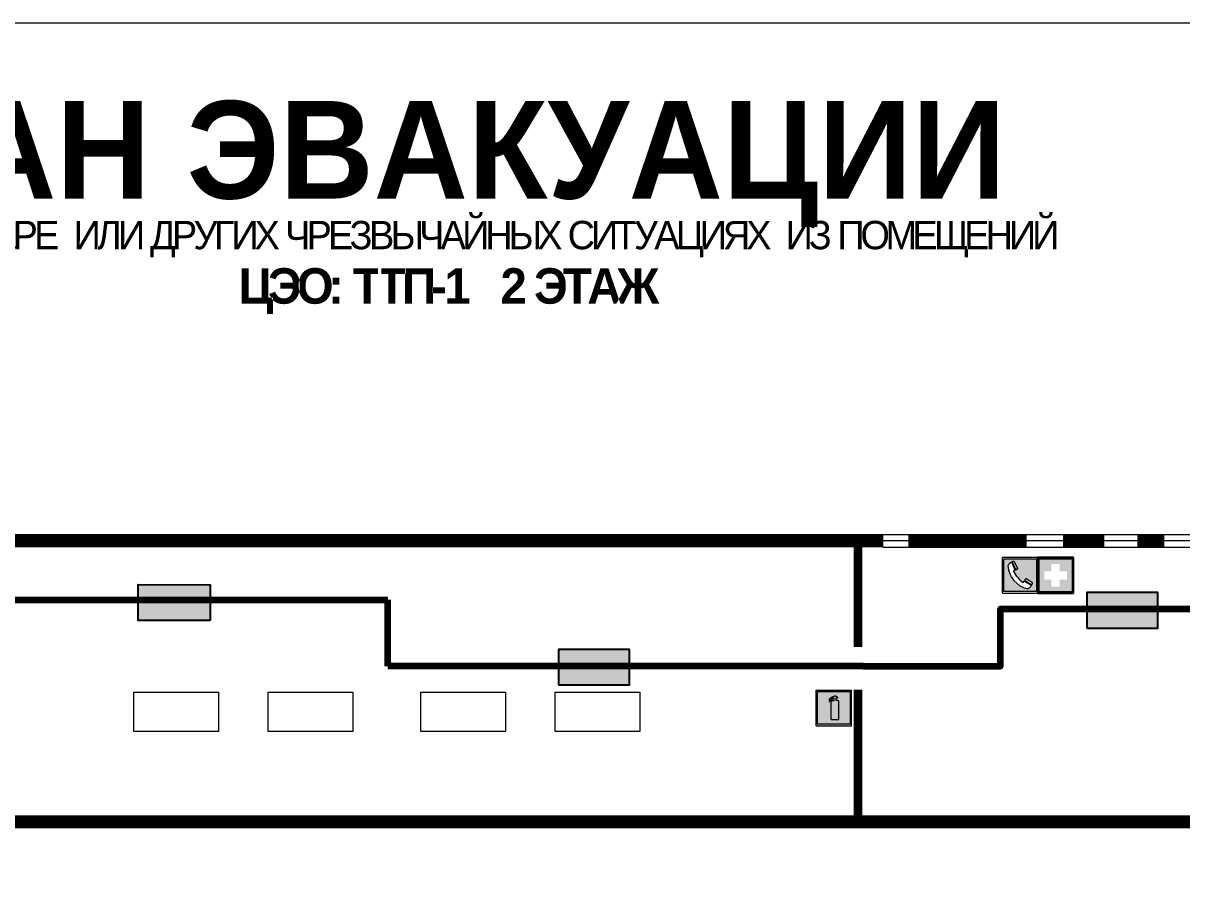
# Model space of a CAD drawing. Header units: millimetres. Extents: x 13114 to 67229, y 22859 to 38520.
# Drawn here: x 31865.7 to 32127, y 36544 to 36738.1 of the extents above; entities that cross this region are included whole.
import ezdxf

# ---------------------------------------------------------------- set-up
doc = ezdxf.new("R2010")
doc.units = ezdxf.units.MM
doc.layers.add('План_Штампы', color=7, linetype='Continuous')
doc.styles.add('обычный', font='arial.ttf')

# ---------------------------------------------------------------- blocks, each defined once
blk = doc.blocks.new('A$C32E8229D')
at = {"true_color": 0xffffff}
blk.add_hatch(color=7, dxfattribs=at).paths.add_polyline_path([(0, 0), (0, -8), (16, -8), (16, 0)])
h = blk.add_hatch(color=126)
h.paths.add_polyline_path([(0.2, -0.2), (15.8, -0.2), (15.8, -7.8), (0.2, -7.8)])
h.paths.add_polyline_path([(13.49, -2.05), (12.08, -2.05), (11.37, -2.63, 0.162397), (11.29, -2.84), (11.29, -3.63), (10.35, -3.63), (10.35, -4.05), (11.68, -4.05), (11.68, -3.48), (12.26, -4.28), (11.29, -5.1), (11.29, -6.78), (11.85, -6.78), (11.85, -5.44), (12.8, -4.64), (12.8, -5.94), (14.46, -5.94), (14.46, -5.39), (13.45, -5.39), (13.45, -3.97), (12.46, -2.59), (13.15, -2.59), (13.69, -3.34), (14.18, -3)], flags=16)
h.paths.add_polyline_path([(10.74, -1.82, 1), (11.8, -1.82, 1)], flags=16)
h.paths.add_polyline_path([(9.39, -3.59), (5.99, -3.59), (6.56, -3.03), (5.91, -3.03), (5.1, -3.83), (5.91, -4.64), (6.56, -4.64), (5.99, -4.09), (9.39, -4.09)], flags=16)
h.paths.add_polyline_path([(4.29, -1.08), (1.72, -1.08), (1.72, -6.6), (4.29, -6.6)], flags=16)
at = {"color": 126}
blk.add_lwpolyline([(16, -8), (0, -8), (0, 0), (16, 0)], close=True, dxfattribs=at)
blk = doc.blocks.new('A$C3AD82952')
at = {"true_color": 0xf5f5ff}
h = blk.add_hatch(color=7, dxfattribs=at)
h.dxf.hatch_style = 1
h.paths.add_polyline_path([(8.21, 8.73, 0.414214), (7.89, 9.05), (7.22, 9.05), (7.22, 9.92), (7.59, 9.92, 1), (7.57, 10.36), (7.22, 10.36), (7.22, 10.6), (6.43, 10.6), (6.43, 10.36), (6.01, 10.36), (4.74, 9.59), (4.74, 8.69), (4.98, 8.73), (4.98, 9.26), (6.12, 9.91), (6.43, 9.91), (6.43, 9.05), (5.76, 9.05, 0.414214), (5.44, 8.73), (5.44, 2.2), (8.21, 2.2)], flags=0)
h.paths.add_polyline_path([(12.8, 12.8), (0, 12.8), (0, 0), (12.8, 0)])
h.paths.add_polyline_path([(0.51, 12.29), (12.29, 12.29), (12.29, 0.51), (0.51, 0.51)], flags=16)
h.paths.add_polyline_path([(4.74, 9.59), (6.01, 10.36), (6.43, 10.36), (6.43, 10.6), (7.22, 10.6), (7.22, 10.36), (7.59, 10.36, -0.94586), (7.59, 9.92), (7.22, 9.92), (7.22, 9.05), (7.89, 9.05, -0.414214), (8.21, 8.73), (8.21, 2.2), (5.44, 2.2), (5.44, 8.73, -0.414214), (5.76, 9.05), (6.43, 9.05), (6.43, 9.91), (6.12, 9.91), (4.98, 9.26), (4.98, 8.73), (4.74, 8.69)], flags=0)
h = blk.add_hatch(color=242)
h.dxf.hatch_style = 1
h.paths.add_polyline_path([(12.29, 12.29), (0.51, 12.29), (0.51, 0.51), (12.29, 0.51)])
h.paths.add_polyline_path([(4.74, 8.69), (4.74, 9.59), (6.01, 10.36), (6.43, 10.36), (6.43, 10.6), (7.22, 10.6), (7.22, 10.36), (7.59, 10.36, -0.94586), (7.59, 9.92), (7.22, 9.92), (7.22, 9.05), (7.89, 9.05, -0.414214), (8.21, 8.73), (8.21, 2.2), (5.44, 2.2), (5.44, 8.73, -0.414214), (5.76, 9.05), (6.43, 9.05), (6.43, 9.91), (6.12, 9.91), (4.98, 9.26), (4.98, 8.73)], flags=16)
h = blk.add_hatch(color=7, dxfattribs=at)
h.dxf.hatch_style = 1
h.paths.add_polyline_path([(8.21, 8.73, 0.414214), (7.89, 9.05), (7.22, 9.05), (7.22, 9.92), (7.59, 9.92, 1), (7.57, 10.36), (7.22, 10.36), (7.22, 10.6), (6.43, 10.6), (6.43, 10.36), (6.01, 10.36), (4.74, 9.59), (4.74, 8.69), (4.98, 8.73), (4.98, 9.26), (6.12, 9.91), (6.43, 9.91), (6.43, 9.05), (5.76, 9.05, 0.414214), (5.44, 8.73), (5.44, 2.2), (8.21, 2.2)])
at = {"color": 242, "lineweight": 5}
for p, q in [((0, 0), (0, 12.8)), ((0, 12.8), (12.8, 12.8)), ((12.8, 0), (12.8, 12.8)), ((6.01, 10.36), (4.74, 9.59)), ((4.74, 9.59), (4.74, 8.69)), ((4.74, 8.69), (4.98, 8.73)), ((4.98, 9.26), (6.12, 9.91)), ((4.98, 8.73), (4.98, 9.26)), ((5.44, 2.2), (5.44, 8.73)), ((5.76, 9.05), (6.43, 9.05)), ((6.01, 10.36), (6.43, 10.36)), ((6.12, 9.91), (6.43, 9.91)), ((7.22, 10.6), (6.43, 10.6)), ((6.43, 10.6), (6.43, 10.36)), ((6.43, 9.91), (6.43, 9.05)), ((7.22, 10.36), (7.22, 10.6)), ((7.59, 10.36), (7.22, 10.36)), ((7.22, 9.05), (7.22, 9.92)), ((7.59, 9.92), (7.22, 9.92)), ((7.89, 9.05), (7.22, 9.05)), ((8.21, 2.2), (8.21, 8.73)), ((0, 0), (12.8, 0)), ((5.44, 2.2), (8.21, 2.2))]:
    blk.add_line(p, q, dxfattribs=at)
blk.add_lwpolyline([(0.51, 12.29), (12.29, 12.29), (12.29, 0.51), (0.51, 0.51)], close=True, dxfattribs=at)
for centre, radius, start, end in [((5.76, 8.73), 0.32, 90, 180), ((7.58, 10.14), 0.223, 273.1875, 86.8125), ((7.89, 8.73), 0.32, 0, 90)]:
    blk.add_arc(centre, radius, start, end, dxfattribs=at)
blk = doc.blocks.new('A$C456E1F9C')
at = {"lineweight": 5}
h = blk.add_hatch(color=242, dxfattribs=at)
h.paths.add_polyline_path([(0.51, -1.47), (0.51, -13.26), (12.29, -13.26), (12.29, -1.47)])
h.paths.add_polyline_path([(5.42, -4.95, -0.254479), (4.78, -5.4), (3.52, -2.53, -0.209735), (4.23, -2.4)], flags=16)
h.paths.add_polyline_path([(8.53, -8.6), (10.87, -10.17), (10.54, -10.76), (8.03, -9.13, -0.192251)], flags=16)
h.paths.add_polyline_path([(4.61, -5.49, 0.005518), (3.87, -5.72, 0.128647), (7.49, -10.01, 0.00809), (7.83, -9.33), (10.47, -10.97, -0.16736), (8.99, -12.25, -0.327862), (1.95, -3.95, -0.166952), (3.36, -2.62)], flags=16)
at = {"color": 242, "lineweight": 5}
for p, q in [((0, -13.77), (0, -0.97)), ((12.8, -0.97), (0, -0.97)), ((4.61, -5.49), (3.36, -2.62)), ((3.52, -2.53), (4.78, -5.4)), ((4.23, -2.4), (5.42, -4.95)), ((12.8, -13.77), (12.8, -0.97)), ((7.83, -9.33), (10.47, -10.97)), ((8.03, -9.13), (10.54, -10.76)), ((10.81, -10.12), (8.53, -8.6)), ((10.54, -10.76), (10.8, -10.3)), ((10.8, -10.3), (10.81, -10.12)), ((0, -13.77), (12.8, -13.77))]:
    blk.add_line(p, q, dxfattribs=at)
blk.add_lwpolyline([(0.51, -1.47), (12.29, -1.47), (12.29, -13.26), (0.51, -13.26)], close=True, dxfattribs=at)
for centre, radius, start, end in [((4.59, -5.34), 2.99, 114.2845, 152.1974), ((11.12, -3.31), 9.19, 183.9915, 256.6009), ((4.02, -3.27), 0.891, 76.3284, 123.7092), ((14.98, -39.1), 35.17, 107.1487, 108.4135), ((13.86, -0.94), 11.08, 205.5536, 234.8762), ((4.68, -4.59), 0.824, 276.9621, 334.0723), ((-13.31, 0.8), 23.44, 332.5487, 334.4027), ((8.94, -9.5), 0.989, 114.4092, 157.9388), ((7.87, -9.46), 3, 291.9291, 329.9329)]:
    blk.add_arc(centre, radius, start, end, dxfattribs=at)
blk = doc.blocks.new('A$C18900ED3')
h = blk.add_hatch(color=126)
h.paths.add_polyline_path([(-0.18, -0.18), (-7.02, -0.18), (-7.02, -7.02), (-0.18, -7.02)])
h.paths.add_polyline_path([(-5.89, -4.46), (-5.89, -2.77), (-4.46, -2.77), (-4.46, -1.31), (-2.77, -1.31), (-2.77, -2.77), (-1.33, -2.77), (-1.33, -4.46), (-2.77, -4.46), (-2.77, -5.89), (-4.46, -5.89), (-4.46, -4.46)], flags=16)
at = {"color": 126}
for p, q in [((-7.2, 0), (-7.2, -7.2)), ((0, 0), (-7.2, 0)), ((0, -7.2), (0, 0)), ((-7.02, -7.02), (-7.02, -0.18)), ((-7.02, -0.18), (-0.18, -0.18)), ((-0.18, -0.18), (-0.18, -7.02)), ((-0.18, -7.02), (-7.02, -7.02)), ((-7.2, -7.2), (0, -7.2))]:
    blk.add_line(p, q, dxfattribs=at)

msp = doc.modelspace()

# ---------------------------------------------------------------- linework, layer by layer
at = {"color": 5, "lineweight": 0}
msp.add_lwpolyline([(31653.68, 36343.08), (32253.68, 36343.08), (32253.68, 36738.08), (31653.68, 36738.08)], close=True, dxfattribs=at)
at = {"lineweight": 0}
for points, const_width in [([(31765.49, 36621.41), (32059.69, 36621.41)], 3), ([(32053.96, 36621.13), (32053.96, 36597.41)], 2), ([(32065.33, 36621.41), (32091.99, 36621.41)], 3), ([(32100.19, 36621.41), (32109.49, 36621.41)], 3), ([(32116.98, 36621.41), (32123.01, 36621.41)], 3), ([(32053.96, 36587.79), (32053.96, 36558.16)], 2), ([(32157.38, 36558.02), (31848.9, 36558.02)], 3)]:
    msp.add_lwpolyline(points, dxfattribs=dict(at, const_width=const_width))
for points in [[(32059.55, 36622.8), (32107.08, 36622.8)], [(32059.69, 36621.41), (32107.85, 36621.41)], [(32107.08, 36622.8), (32155.62, 36622.8)], [(32107.85, 36621.41), (32155.77, 36621.41)], [(32059.65, 36619.94), (32107.27, 36619.94)], [(32105.13, 36619.94), (32155.72, 36619.94)]]:
    msp.add_lwpolyline(points, dxfattribs=at)
at = {"color": 126, "lineweight": 100, "true_color": 0x008754}
for points in [[(31724.54, 36548.98), (31724.54, 36575.14), (31734.09, 36575.14), (31734.09, 36591.74), (31708.33, 36591.74), (31745.43, 36591.74), (31745.43, 36608.09), (31718.8, 36608.09), (31947.94, 36608.09)], [(31947.94, 36593.09), (31947.94, 36608.09)], [(32055.1, 36593.09), (32086.11, 36593.09), (32086.11, 36606.07), (32167.15, 36606.07), (32167.15, 36591.48)], [(32055.1, 36593.09), (31947.94, 36593.09)]]:
    msp.add_lwpolyline(points, dxfattribs=at)
at = {"lineweight": 0}
for points in [[(31890.6, 36587.29), (31909.73, 36587.29), (31909.73, 36578.37), (31890.6, 36578.37)], [(31920.9, 36587.29), (31940.03, 36587.29), (31940.03, 36578.37), (31920.9, 36578.37)], [(31955.34, 36587.29), (31974.48, 36587.29), (31974.48, 36578.37), (31955.34, 36578.37)], [(31985.64, 36587.29), (32004.77, 36587.29), (32004.77, 36578.37), (31985.64, 36578.37)]]:
    msp.add_lwpolyline(points, close=True, dxfattribs=at)

# ---------------------------------------------------------------- block references
for name, p, xscale, yscale, zscale in [('A$C456E1F9C', (32086.54, 36618.21), 0.625, 0.625, 0.625), ('A$C18900ED3', (32102.54, 36617.61), 1.111111111007631, 1.111111111007631, 1.111111111007631), ('A$C3AD82952', (32044.5, 36579.7), 0.625, 0.625, 0.625)]:
    msp.add_blockref(name, p, dxfattribs=dict(xscale=xscale, yscale=yscale, zscale=zscale))
at = {"layer": 'План_Штампы', "color": 126, "true_color": 0x008754, "xscale": 1.012510887696, "yscale": 1.012510887696, "zscale": 1.012510887696, "rotation": 359.9978653237145}
msp.add_blockref('A$C32E8229D', (31891.63, 36611.49), dxfattribs=at)
at = {"layer": 'План_Штампы', "color": 126, "true_color": 0x008754, "xscale": -1}
for p in [(32121.56, 36609.69), (32002.44, 36596.91)]:
    msp.add_blockref('A$C32E8229D', p, dxfattribs=at)

# ---------------------------------------------------------------- texts
at = {"lineweight": 0, "insert": (31810.11, 36720.53), "char_height": 22, "width": 493.8901, "attachment_point": 1, "style": 'обычный'}
msp.add_mtext('{\\fProxima Nova Rg|b1|i0|c204|p2;ПЛАН ЭВАКУАЦИИ}', dxfattribs=at)
at = {"color": 0, "lineweight": 0, "insert": (31960.98, 36693.68), "char_height": 8, "width": 449.2158, "attachment_point": 5, "style": 'обычный'}
msp.add_mtext('{\\fArial Black|b1|i0|c204|p34;\\H2x;\\T0.85;  \\fArial Narrow|b0|i0|c204|p34;\\H0.8x;\\W0.9;\\P\\fProxima Nova Rg|b0|i0|c204|p2;\\H0.5x;\\W1;\\C256;ПРИ ПОЖАРЕ  ИЛИ ДРУГИХ ЧРЕЗВЫЧАЙНЫХ СИТУАЦИЯХ  ИЗ ПОМЕЩЕНИЙ \\fProxima Nova Rg|b1|i0|c204|p2;\\H1.25x;\\PЦЭО: ТТП-1   \\fProxima Nova Rg|b1|i0|c0|p2;2 \\fProxima Nova Rg|b1|i0|c204|p2;ЭТАЖ}', dxfattribs=at)

doc.saveas('drawing.dxf')
